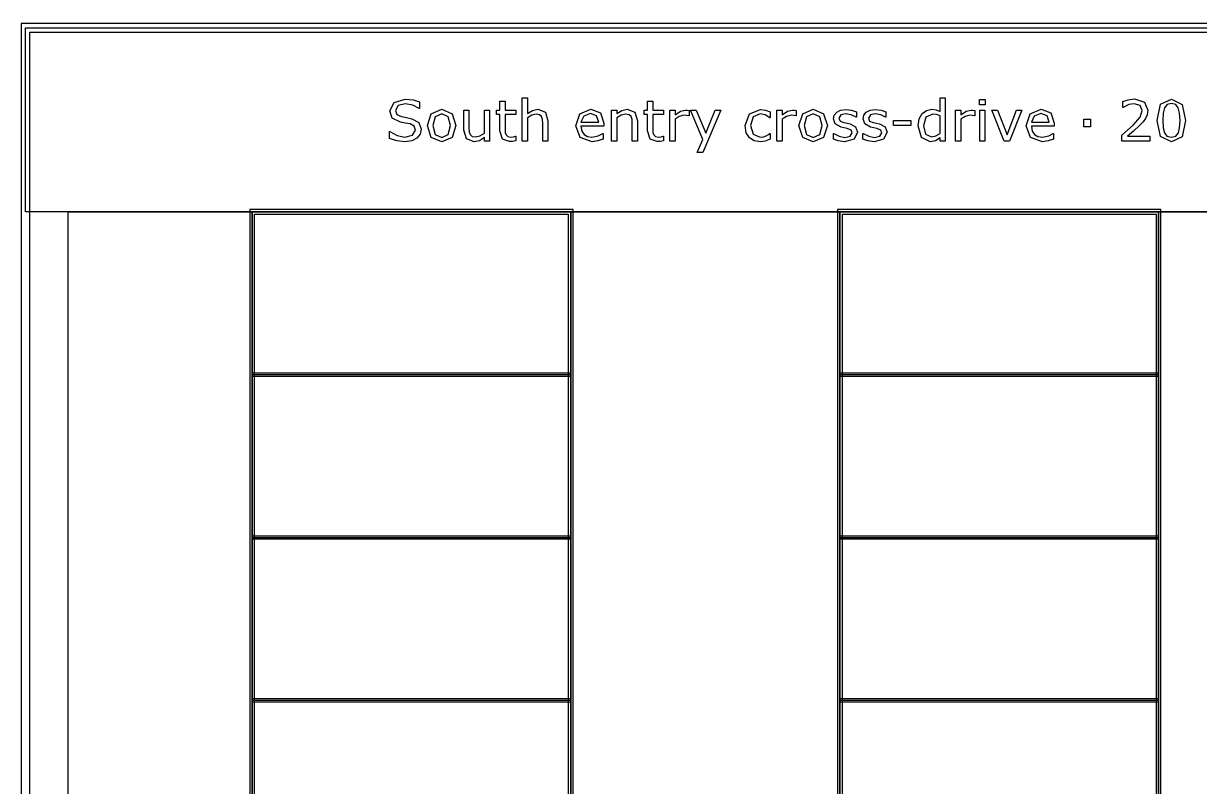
# Model space of a CAD drawing. Extents: x -17 to 192, y 167 to 459.
# Drawn here: x 94.64 to 138.58, y 414.56 to 443.07 of the extents above; entities that cross this region are included whole.
import ezdxf

# ---------------------------------------------------------------- set-up
doc = ezdxf.new("R2010")
doc.units = 0

msp = doc.modelspace()

# ---------------------------------------------------------------- linework, layer by layer
at = {"layer": 'Layer 1', "color": 7}
for points in [[(94.562067, 443.071168), (94.562067, 323.426942), (154.145953, 323.426942), (154.145953, 443.071168), (94.562067, 443.071168)], [(94.879361, 442.753876), (153.828659, 442.753876), (153.828659, 323.744236), (94.879361, 323.744236), (94.879361, 442.753876)], [(103.094869, 436.125865), (103.094869, 338.574319), (115.186106, 338.574319), (115.186106, 436.125865), (103.094869, 436.125865)], [(125.055258, 436.125865), (125.055258, 338.574319), (137.146495, 338.574319), (137.146495, 436.125865), (125.055258, 436.125865)]]:
    msp.add_lwpolyline(points, close=True, dxfattribs=at)
for points in [[(94.720714, 442.912522), (153.987306, 442.912522), (153.987306, 436.033364), (94.720714, 436.033364), (94.720714, 442.912522)], [(109.503773, 439.118443), (109.461398, 438.940676), (109.344608, 438.791848), (109.151341, 438.688496), (108.886758, 438.651289), (108.587033, 438.682295), (108.317282, 438.774279), (108.317282, 439.030593), (108.331755, 439.030593), (108.601505, 438.880732), (108.888827, 438.828022), (109.184416, 438.899335), (109.290869, 439.089504), (109.240225, 439.240399), (109.088296, 439.315847), (108.919833, 439.349953), (108.72863, 439.38406), (108.424772, 439.531854), (108.326588, 439.805739), (108.489886, 440.121998), (108.904329, 440.246021), (109.201985, 440.215016), (109.441763, 440.138535), (109.441763, 439.896689), (109.42729, 439.896689), (109.19578, 440.019679), (108.903294, 440.069288), (108.638711, 440.001076), (108.539493, 439.825376), (108.589102, 439.674481), (108.763766, 439.590765), (108.951869, 439.555625), (109.158574, 439.513251), (109.416956, 439.375792), (109.503773, 439.118443), (109.503773, 439.118443)], [(110.800849, 439.255902), (110.656157, 438.810452), (110.268582, 438.647155), (109.878944, 438.810452), (109.735283, 439.255902), (109.878944, 439.701352), (110.268582, 439.865683), (110.656157, 439.701352), (110.800849, 439.255902), (110.800849, 439.255902)], [(113.040502, 438.689529), (112.920614, 438.665758), (112.805893, 438.656456), (112.537175, 438.75154), (112.44519, 439.056431), (112.44519, 439.670346), (112.313933, 439.670346), (112.313933, 439.833643), (112.44519, 439.833643), (112.44519, 440.165406), (112.639494, 440.165406), (112.639494, 439.833643), (113.040502, 439.833643), (113.040502, 439.670346), (112.639494, 439.670346), (112.639494, 439.144281), (112.643622, 439.001654), (112.672562, 438.906569), (112.734572, 438.845591), (112.856529, 438.826988), (112.955748, 438.840424), (113.030162, 438.864194), (113.040507, 438.864194), (113.040502, 438.689529)], [(114.240428, 438.679194), (114.046126, 438.679194), (114.046126, 439.336517), (114.036813, 439.485345), (114.002705, 439.594899), (113.928292, 439.658978), (113.802202, 439.680682), (113.635803, 439.641408), (113.469407, 439.541156), (113.469407, 438.679194), (113.275102, 438.679194), (113.275102, 440.287363), (113.469407, 440.287363), (113.469407, 439.705487), (113.657509, 439.823309), (113.856978, 439.865683), (114.142233, 439.753029), (114.240417, 439.428501), (114.240428, 438.679194)], [(116.325054, 439.236265), (115.474459, 439.236265), (115.5065, 439.05023), (115.594349, 438.92104), (115.721474, 438.846626), (115.884769, 438.821821), (116.121449, 438.86833), (116.291981, 438.961347), (116.302326, 438.961347), (116.302326, 438.749474), (116.101822, 438.680227), (115.886849, 438.652322), (115.438296, 438.807351), (115.277067, 439.249701), (115.431062, 439.699286), (115.838271, 439.865683), (116.19794, 439.729258), (116.325064, 439.341685), (116.325054, 439.236265)], [(117.584924, 438.679194), (117.390619, 438.679194), (117.390619, 439.336517), (117.381306, 439.485345), (117.347201, 439.594899), (117.272787, 439.658978), (117.146698, 439.680682), (116.980299, 439.641408), (116.8139, 439.541156), (116.8139, 438.679194), (116.619598, 438.679194), (116.619598, 439.833644), (116.8139, 439.833644), (116.8139, 439.705487), (117.002002, 439.823309), (117.201474, 439.865683), (117.486726, 439.753029), (117.584913, 439.428501), (117.584924, 438.679194)], [(118.558505, 438.689529), (118.438617, 438.665758), (118.323894, 438.656456), (118.055178, 438.75154), (117.963193, 439.056431), (117.963193, 439.670346), (117.831936, 439.670346), (117.831936, 439.833643), (117.963193, 439.833643), (117.963193, 440.165406), (118.157497, 440.165406), (118.157497, 439.833643), (118.558505, 439.833643), (118.558505, 439.670346), (118.157497, 439.670346), (118.157497, 439.144281), (118.161625, 439.001654), (118.190565, 438.906569), (118.252575, 438.845591), (118.374532, 438.826988), (118.473751, 438.840424), (118.548165, 438.864194), (118.55851, 438.864194), (118.558505, 438.689529)], [(122.546887, 438.75154), (122.361885, 438.679194), (122.176883, 438.653355), (121.947442, 438.689528), (121.768643, 438.801149), (121.651853, 438.989251), (121.610512, 439.254868), (121.765542, 439.699284), (122.176883, 439.860515), (122.371188, 439.832609), (122.546887, 439.764397), (122.546887, 439.548389), (122.536542, 439.548389), (122.352575, 439.654843), (122.168605, 439.69205), (121.907123, 439.580429), (121.812039, 439.254868), (121.905056, 438.933441), (122.168605, 438.82182), (122.288495, 438.837322), (122.398048, 438.877629), (122.47763, 438.923105), (122.536542, 438.965479), (122.546887, 438.965479), (122.546887, 438.75154)], [(124.683188, 439.255902), (124.538496, 438.810451), (124.150921, 438.647154), (123.761283, 438.810451), (123.617623, 439.255902), (123.761283, 439.701352), (124.150921, 439.865683), (124.538496, 439.701352), (124.683188, 439.255902), (124.683188, 439.255902)], [(125.808701, 439.011989), (125.677441, 438.752574), (125.320876, 438.651288), (125.08523, 438.68126), (124.90643, 438.74844), (124.90643, 438.966514), (124.916775, 438.966514), (125.121414, 438.855926), (125.337423, 438.815619), (125.537926, 438.85696), (125.610274, 438.987184), (125.570999, 439.090537), (125.420105, 439.150482), (125.311584, 439.172185), (125.190661, 439.199057), (124.974653, 439.316879), (124.911608, 439.509115), (124.940548, 439.643474), (125.030464, 439.756129), (125.177226, 439.832609), (125.377729, 439.861548), (125.586501, 439.835709), (125.763235, 439.774731), (125.763235, 439.566992), (125.752889, 439.566992), (125.572023, 439.658976), (125.363249, 439.697216), (125.183417, 439.655875), (125.110035, 439.534953), (125.154477, 439.427466), (125.295036, 439.368555), (125.414927, 439.34375), (125.526547, 439.321012), (125.735318, 439.214559), (125.808701, 439.011987), (125.808701, 439.011989)], [(126.911475, 439.011989), (126.780215, 438.752574), (126.42365, 438.651288), (126.188004, 438.68126), (126.009204, 438.74844), (126.009204, 438.966514), (126.019549, 438.966514), (126.224188, 438.855926), (126.440197, 438.815619), (126.6407, 438.85696), (126.713048, 438.987184), (126.673773, 439.090537), (126.522879, 439.150482), (126.414358, 439.172185), (126.293435, 439.199057), (126.077427, 439.316879), (126.014382, 439.509115), (126.043322, 439.643474), (126.133238, 439.756129), (126.28, 439.832609), (126.480503, 439.861548), (126.689275, 439.835709), (126.866009, 439.774731), (126.866009, 439.566992), (126.855663, 439.566992), (126.674794, 439.658976), (126.466023, 439.697216), (126.286188, 439.655875), (126.212809, 439.534953), (126.257251, 439.427466), (126.39781, 439.368555), (126.517698, 439.34375), (126.629321, 439.321012), (126.838092, 439.214559), (126.911475, 439.011987), (126.911475, 439.011989)], [(129.087048, 438.679194), (128.892746, 438.679194), (128.892746, 438.800117), (128.718079, 438.687462), (128.520676, 438.647155), (128.192014, 438.806318), (128.071092, 439.247634), (128.112433, 439.509117), (128.226121, 439.704453), (128.389417, 439.824342), (128.583721, 439.865683), (128.74495, 439.846046), (128.892746, 439.787135), (128.892746, 440.287362), (129.087048, 440.287362), (129.087048, 438.679194)], [(130.581529, 440.026914), (130.36242, 440.026914), (130.36242, 440.228452), (130.581529, 440.228452), (130.581529, 440.026914)], [(133.15398, 439.236265), (132.303385, 439.236265), (132.335426, 439.05023), (132.423276, 438.92104), (132.5504, 438.846626), (132.713695, 438.821821), (132.950373, 438.86833), (133.120907, 438.961347), (133.131252, 438.961347), (133.131252, 438.749474), (132.930748, 438.680227), (132.715775, 438.652322), (132.267222, 438.807351), (132.105993, 439.249701), (132.259988, 439.699286), (132.667197, 439.865683), (133.026866, 439.729258), (133.15399, 439.341685), (133.15398, 439.236265)], [(136.723781, 438.679194), (135.681986, 438.679194), (135.681986, 438.895201), (135.899028, 439.081236), (136.102633, 439.266238), (136.37445, 439.571128), (136.447829, 439.816074), (136.368248, 440.003142), (136.148107, 440.071355), (135.944502, 440.038283), (135.730563, 439.936997), (135.720218, 439.936997), (135.720218, 440.154038), (135.915557, 440.220183), (136.153266, 440.250156), (136.524304, 440.135434), (136.658662, 439.826409), (136.635934, 439.662079), (136.570823, 439.518418), (136.475737, 439.392328), (136.34448, 439.254869), (136.116071, 439.044029), (135.89593, 438.855927), (136.723784, 438.855927), (136.723781, 438.679194)], [(138.067368, 439.449172), (137.937143, 438.840424), (137.535101, 438.647155), (137.129958, 438.843525), (137.002834, 439.447105), (137.132025, 440.052752), (137.535101, 440.249122), (137.939209, 440.049651), (138.067368, 439.449172), (138.067368, 439.449172)], [(137.795549, 438.979951), (137.844126, 439.176321), (137.857567, 439.449172), (137.844126, 439.722023), (137.794517, 439.918393), (137.695298, 440.038283), (137.535101, 440.07859), (137.37387, 440.038283), (137.273619, 439.916326), (137.225042, 439.716855), (137.212633, 439.447105), (137.22401, 439.177354), (137.272585, 438.983051), (137.368702, 438.860061), (137.535101, 438.817687), (137.69633, 438.857994), (137.795549, 438.979951), (137.795549, 438.979951)], [(110.600345, 439.255902), (110.512496, 439.588698), (110.268582, 439.698252), (110.022602, 439.588698), (109.935787, 439.255902), (110.023636, 438.926207), (110.268582, 438.814586), (110.511461, 438.925174), (110.600345, 439.255902), (110.600345, 439.255902)], [(112.058653, 438.679194), (111.864348, 438.679194), (111.864348, 438.807351), (111.676246, 438.688496), (111.477808, 438.647155), (111.194623, 438.757742), (111.093338, 439.084337), (111.093338, 439.833644), (111.287639, 439.833644), (111.287639, 439.176321), (111.295894, 439.025426), (111.331036, 438.918972), (111.403381, 438.852827), (111.532574, 438.832155), (111.696904, 438.871429), (111.864335, 438.971681), (111.864335, 439.833643), (112.05864, 439.833643), (112.058653, 438.679194)], [(116.135916, 439.385093), (116.058402, 439.621771), (115.827926, 439.705487), (115.578845, 439.613503), (115.474459, 439.385093), (116.135916, 439.385093)], [(119.513485, 439.62177), (119.50314, 439.62177), (119.418389, 439.63624), (119.322271, 439.641407), (119.148638, 439.6011), (118.98741, 439.498781), (118.98741, 438.679194), (118.793105, 438.679194), (118.793105, 439.833644), (118.98741, 439.833644), (118.98741, 439.663112), (119.191014, 439.79437), (119.37188, 439.833644), (119.445262, 439.830543), (119.513475, 439.82124), (119.513485, 439.62177)], [(120.694806, 439.833643), (120.020947, 438.25338), (119.813207, 438.25338), (120.028181, 438.735004), (119.568262, 439.833643), (119.7791, 439.833643), (120.133602, 438.977883), (120.491201, 439.833643), (120.694806, 439.833643)], [(123.516335, 439.62177), (123.50599, 439.62177), (123.421241, 439.63624), (123.325123, 439.641407), (123.151491, 439.6011), (122.990259, 439.498781), (122.990259, 438.679194), (122.795957, 438.679194), (122.795957, 439.833644), (122.990259, 439.833644), (122.990259, 439.663112), (123.193864, 439.79437), (123.374733, 439.833644), (123.448112, 439.830543), (123.516324, 439.82124), (123.516335, 439.62177)], [(124.482685, 439.255902), (124.394835, 439.588697), (124.150921, 439.698251), (123.904941, 439.588697), (123.818126, 439.255902), (123.905976, 438.926206), (124.150921, 438.814585), (124.393801, 438.925173), (124.482685, 439.255902), (124.482685, 439.255902)], [(127.801341, 439.259002), (127.15642, 439.259002), (127.15642, 439.446071), (127.801341, 439.446071), (127.801341, 439.259002)], [(128.892746, 438.963414), (128.892746, 439.625905), (128.752186, 439.674481), (128.616794, 439.687916), (128.362546, 439.574229), (128.271595, 439.251768), (128.341876, 438.938609), (128.567185, 438.832156), (128.734615, 438.868329), (128.892746, 438.963414), (128.892746, 438.963414)], [(130.189822, 439.621771), (130.179477, 439.621771), (130.094728, 439.636241), (129.998608, 439.641408), (129.824975, 439.601101), (129.663746, 439.498781), (129.663746, 438.679194), (129.469442, 438.679194), (129.469442, 439.833644), (129.663746, 439.833644), (129.663746, 439.663112), (129.867351, 439.79437), (130.048217, 439.833644), (130.121599, 439.830543), (130.189811, 439.82124), (130.189822, 439.621771)], [(130.569126, 438.679194), (130.374824, 438.679194), (130.374824, 439.833644), (130.569126, 439.833644), (130.569126, 438.679194)], [(131.951987, 439.833644), (131.484831, 438.679194), (131.289495, 438.679194), (130.82544, 439.833644), (131.036281, 439.833644), (131.393881, 438.914838), (131.748383, 439.833644), (131.951987, 439.833644)], [(132.964843, 439.385093), (132.887328, 439.621771), (132.656852, 439.705487), (132.407771, 439.613503), (132.303385, 439.385093), (132.964843, 439.385093)], [(134.509968, 439.207327), (134.262953, 439.207327), (134.262953, 439.499815), (134.509968, 439.499815), (134.509968, 439.207327)], [(96.308212, 436.033364), (103.18737, 436.033364), (103.18737, 338.66682), (96.308212, 338.66682), (96.308212, 436.033364)], [(103.18737, 436.033364), (115.093605, 436.033364), (115.093605, 338.66682), (103.18737, 338.66682), (103.18737, 436.033364)], [(103.279871, 435.940863), (115.001104, 435.940863), (115.001104, 338.759321), (103.279871, 338.759321), (103.279871, 435.940863)], [(115.093605, 436.033364), (125.147759, 436.033364), (125.147759, 338.66682), (115.093605, 338.66682), (115.093605, 436.033364)], [(125.147759, 436.033364), (137.053994, 436.033364), (137.053994, 338.66682), (125.147759, 338.66682), (125.147759, 436.033364)], [(125.24026, 435.940863), (136.961493, 435.940863), (136.961493, 338.759321), (125.24026, 338.759321), (125.24026, 435.940863)], [(137.053994, 436.033364), (143.933152, 436.033364), (143.933152, 338.66682), (137.053994, 338.66682), (137.053994, 436.033364)], [(103.18737, 430.000665), (103.18737, 429.895245), (115.093605, 429.895245), (115.093605, 430.000665), (103.18737, 430.000665)], [(103.18737, 429.947955), (115.093605, 429.947955)], [(125.147759, 430.000665), (125.147759, 429.895245), (137.053994, 429.895245), (137.053994, 430.000665), (125.147759, 430.000665)], [(125.147759, 429.947955), (137.053994, 429.947955)], [(103.18737, 423.915256), (103.18737, 423.809836), (115.093605, 423.809836), (115.093605, 423.915256), (103.18737, 423.915256)], [(103.18737, 423.862546), (115.093605, 423.862546)], [(125.147759, 423.915256), (125.147759, 423.809836), (137.053994, 423.809836), (137.053994, 423.915256), (125.147759, 423.915256)], [(125.147759, 423.862546), (137.053994, 423.862546)], [(103.18737, 417.829847), (103.18737, 417.724427), (115.093605, 417.724427), (115.093605, 417.829847), (103.18737, 417.829847)], [(103.18737, 417.777137), (115.093605, 417.777137)], [(125.147759, 417.829847), (125.147759, 417.724427), (137.053994, 417.724427), (137.053994, 417.829847), (125.147759, 417.829847)], [(125.147759, 417.777137), (137.053994, 417.777137)]]:
    msp.add_lwpolyline(points, dxfattribs=at)

doc.saveas('drawing.dxf')
